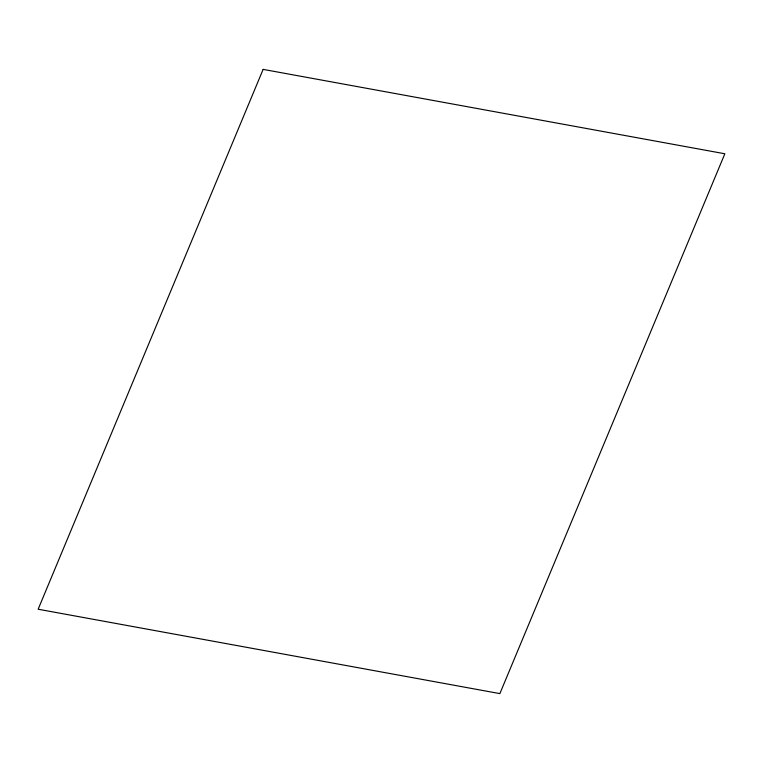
<?xml version="1.0" encoding="UTF-8"?>
<svg xmlns="http://www.w3.org/2000/svg" width="763" height="763" viewBox="0 0 763 763"><rect width="100%" height="100%" fill="white"/><g stroke="black" fill="none" stroke-linecap="round" stroke-linejoin="round"><path stroke-width="1.14" d="M263.13 69.385L38.15 609.227L499.87 693.615L724.85 153.773L263.13 69.385"/></g></svg>
